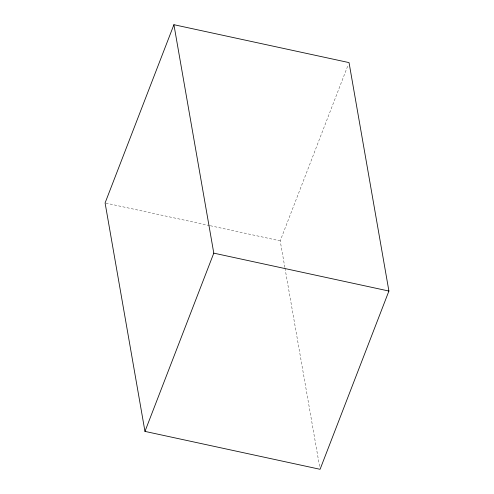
<?xml version="1.0" encoding="UTF-8"?>
<svg xmlns="http://www.w3.org/2000/svg" width="494" height="494" viewBox="0 0 494 494"><rect width="100%" height="100%" fill="white"/><g stroke="black" fill="none" stroke-linecap="round" stroke-linejoin="round"><path stroke-width="0.37" stroke-dasharray="2.47 1.85" d="M284.847 267.421L280.209 240.856L348.202 64.763M105.846 203.114L209.561 225.567M210.314 225.727L280.209 240.856M284.982 268.18L319.816 467.781"/><path stroke-width="0.74" d="M173.919 24.7L105.092 202.954L144.964 431.398L320.081 469.3L388.908 291.046L349.036 62.602L173.919 24.7L213.791 253.144L144.964 431.398M213.791 253.144L388.908 291.046"/></g></svg>
